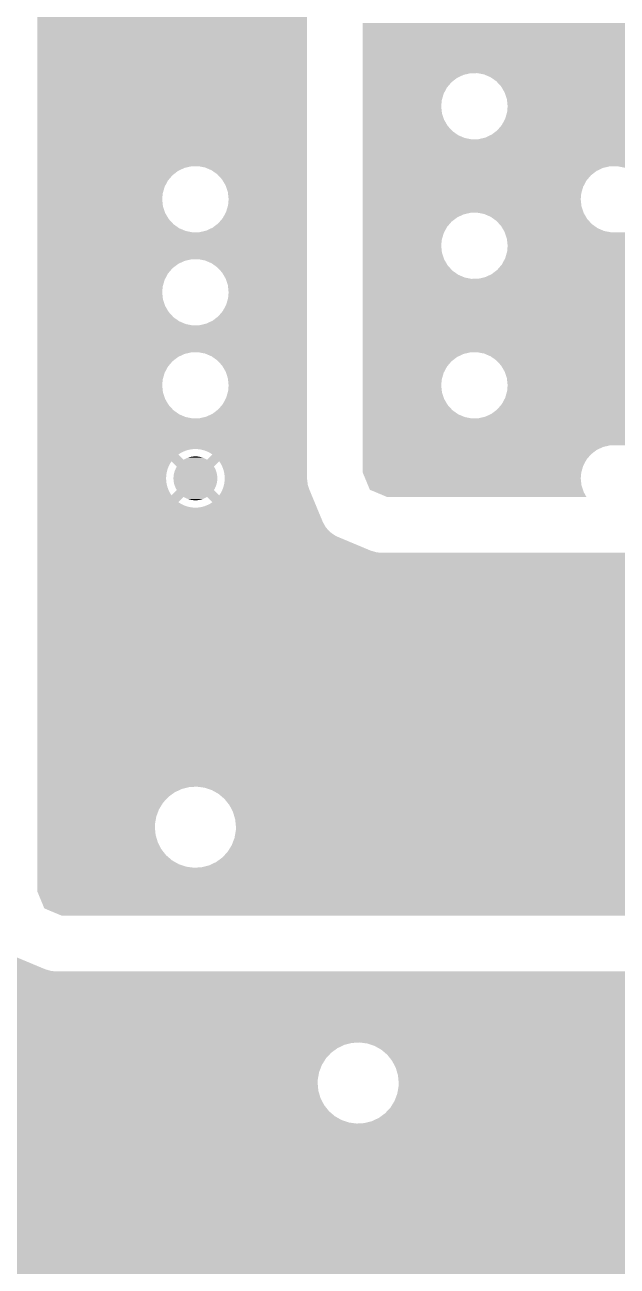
# Model space of a CAD drawing. Extents: x 295 to 953, y 10 to 290.
# Drawn here: x 571.84 to 589.63, y 144.25 to 181.53 of the extents above; entities that cross this region are included whole.
import ezdxf

# ---------------------------------------------------------------- set-up
doc = ezdxf.new("R2010")
doc.units = 0
doc.header["$LTSCALE"] = 5
doc.header["$MEASUREMENT"] = 0
doc.layers.add('PWR1', color=7, linetype='CONTINUOUS')

msp = doc.modelspace()

# ---------------------------------------------------------------- linework, layer by layer
at = {"layer": 'PWR1'}
for points in [[(572.211, 177.283), (572.211, 200.556), (580.313, 177.283), (580.313, 200.556)], [(581.99, 181.474), (581.99, 181.583), (622.223, 181.474), (622.223, 181.583)], [(581.99, 181.47), (581.99, 181.474), (610.366, 181.47), (610.576, 181.474)], [(581.99, 181.422), (581.99, 181.47), (610.16, 181.422), (610.366, 181.47)], [(581.99, 181.332), (581.99, 181.422), (609.97, 181.332), (610.16, 181.422)], [(581.99, 181.204), (581.99, 181.332), (609.802, 181.204), (609.97, 181.332)], [(581.99, 181.044), (581.99, 181.204), (609.665, 181.044), (609.802, 181.204)], [(581.99, 180.858), (581.99, 181.044), (609.565, 180.858), (609.665, 181.044)], [(581.99, 180.656), (581.99, 180.858), (609.507, 180.656), (609.565, 180.858)], [(581.99, 180.481), (581.99, 180.656), (609.491, 180.481), (609.507, 180.656)], [(581.99, 180.271), (581.99, 180.481), (609.513, 180.271), (609.491, 180.481)], [(581.99, 180.077), (581.99, 180.271), (609.577, 180.077), (609.513, 180.271)], [(581.99, 180.073), (581.99, 180.077), (585.22, 180.073), (585.43, 180.077)], [(585.464, 180.071), (585.43, 180.077), (609.579, 180.071), (609.577, 180.077)], [(581.99, 180.025), (581.99, 180.073), (585.014, 180.025), (585.22, 180.073)], [(581.99, 179.935), (581.99, 180.025), (584.824, 179.935), (585.014, 180.025)], [(581.99, 179.807), (581.99, 179.935), (584.656, 179.807), (584.824, 179.935)], [(581.99, 179.647), (581.99, 179.807), (584.519, 179.647), (584.656, 179.807)], [(585.637, 180.037), (585.464, 180.071), (609.599, 180.037), (609.579, 180.071)], [(585.831, 179.953), (585.637, 180.037), (609.648, 179.953), (609.599, 180.037)], [(585.922, 179.889), (585.831, 179.953), (609.686, 179.889), (609.648, 179.953)], [(586.003, 179.831), (585.922, 179.889), (609.738, 179.831), (609.686, 179.889)], [(586.093, 179.733), (586.003, 179.831), (609.828, 179.733), (609.738, 179.831)], [(586.145, 179.676), (586.093, 179.733), (609.909, 179.676), (609.828, 179.733)], [(581.99, 179.461), (581.99, 179.647), (584.419, 179.461), (584.519, 179.647)], [(581.99, 179.259), (581.99, 179.461), (584.361, 179.259), (584.419, 179.461)], [(586.183, 179.611), (586.145, 179.676), (610, 179.611), (609.909, 179.676)], [(586.232, 179.528), (586.183, 179.611), (610.194, 179.528), (610, 179.611)], [(586.252, 179.494), (586.232, 179.528), (610.367, 179.494), (610.194, 179.528)], [(586.254, 179.487), (586.252, 179.494), (610.401, 179.487), (610.367, 179.494)], [(586.318, 179.293), (586.254, 179.487), (622.223, 179.293), (622.223, 179.487)], [(581.99, 179.084), (581.99, 179.259), (584.345, 179.084), (584.361, 179.259)], [(581.99, 178.874), (581.99, 179.084), (584.367, 178.874), (584.345, 179.084)], [(586.34, 179.084), (586.318, 179.293), (622.223, 179.084), (622.223, 179.293)], [(586.325, 178.909), (586.34, 179.084), (622.223, 178.909), (622.223, 179.084)], [(581.99, 178.674), (581.99, 178.874), (584.433, 178.674), (584.367, 178.874)], [(581.99, 178.492), (581.99, 178.674), (584.54, 178.492), (584.433, 178.674)], [(586.166, 178.52), (586.266, 178.706), (622.223, 178.52), (622.223, 178.706)], [(586.266, 178.706), (586.325, 178.909), (622.223, 178.706), (622.223, 178.909)], [(581.99, 178.336), (581.99, 178.492), (584.682, 178.336), (584.54, 178.492)], [(581.99, 178.214), (581.99, 178.336), (584.854, 178.214), (584.682, 178.336)], [(581.99, 178.131), (581.99, 178.214), (585.048, 178.131), (584.854, 178.214)], [(585.671, 178.142), (585.862, 178.232), (622.223, 178.142), (622.223, 178.232)], [(585.862, 178.232), (586.029, 178.36), (622.223, 178.232), (622.223, 178.36)], [(586.029, 178.36), (586.166, 178.52), (622.223, 178.36), (622.223, 178.52)], [(581.99, 178.09), (581.99, 178.131), (585.255, 178.09), (585.048, 178.131)], [(581.99, 177.283), (581.99, 178.09), (622.223, 177.283), (622.223, 178.09)], [(585.255, 178.09), (585.466, 178.094), (622.223, 178.09), (622.223, 178.094)], [(585.466, 178.094), (585.671, 178.142), (622.223, 178.094), (622.223, 178.142)], [(572.211, 177.279), (572.211, 177.283), (576.838, 177.279), (577.048, 177.283)], [(572.211, 177.231), (572.211, 177.279), (576.632, 177.231), (576.838, 177.279)], [(572.211, 177.141), (572.211, 177.231), (576.442, 177.141), (576.632, 177.231)], [(572.211, 177.013), (572.211, 177.141), (576.274, 177.013), (576.442, 177.141)], [(577.255, 177.243), (577.048, 177.283), (580.313, 177.243), (580.313, 177.283)], [(577.449, 177.159), (577.255, 177.243), (580.313, 177.159), (580.313, 177.243)], [(577.621, 177.037), (577.449, 177.159), (580.313, 177.037), (580.313, 177.159)], [(581.99, 177.279), (581.99, 177.283), (589.411, 177.279), (589.621, 177.283)], [(581.99, 177.231), (581.99, 177.279), (589.205, 177.231), (589.411, 177.279)], [(581.99, 177.141), (581.99, 177.231), (589.015, 177.141), (589.205, 177.231)], [(581.99, 177.013), (581.99, 177.141), (588.847, 177.013), (589.015, 177.141)], [(589.828, 177.243), (589.621, 177.283), (622.223, 177.243), (622.223, 177.283)], [(572.211, 176.853), (572.211, 177.013), (576.137, 176.853), (576.274, 177.013)], [(572.211, 176.667), (572.211, 176.853), (576.037, 176.667), (576.137, 176.853)], [(577.763, 176.882), (577.621, 177.037), (580.313, 176.882), (580.313, 177.037)], [(577.87, 176.7), (577.763, 176.882), (580.313, 176.7), (580.313, 176.882)], [(581.99, 176.853), (581.99, 177.013), (588.71, 176.853), (588.847, 177.013)], [(581.99, 176.667), (581.99, 176.853), (588.61, 176.667), (588.71, 176.853)], [(572.211, 176.465), (572.211, 176.667), (575.979, 176.465), (576.037, 176.667)], [(572.211, 176.29), (572.211, 176.465), (575.963, 176.29), (575.979, 176.465)], [(577.936, 176.499), (577.87, 176.7), (580.313, 176.499), (580.313, 176.7)], [(577.958, 176.29), (577.936, 176.499), (580.313, 176.29), (580.313, 176.499)], [(581.99, 176.465), (581.99, 176.667), (588.552, 176.465), (588.61, 176.667)], [(581.99, 176.29), (581.99, 176.465), (588.536, 176.29), (588.552, 176.465)], [(572.211, 176.08), (572.211, 176.29), (575.985, 176.08), (575.963, 176.29)], [(572.211, 175.88), (572.211, 176.08), (576.051, 175.88), (575.985, 176.08)], [(577.884, 175.912), (577.943, 176.115), (580.313, 175.912), (580.313, 176.115)], [(577.943, 176.115), (577.958, 176.29), (580.313, 176.115), (580.313, 176.29)], [(581.99, 176.08), (581.99, 176.29), (588.558, 176.08), (588.536, 176.29)], [(581.99, 175.886), (581.99, 176.08), (588.622, 175.886), (588.558, 176.08)], [(572.211, 175.698), (572.211, 175.88), (576.158, 175.698), (576.051, 175.88)], [(572.211, 175.542), (572.211, 175.698), (576.3, 175.542), (576.158, 175.698)], [(577.647, 175.566), (577.784, 175.726), (580.313, 175.566), (580.313, 175.726)], [(577.784, 175.726), (577.884, 175.912), (580.313, 175.726), (580.313, 175.912)], [(581.99, 175.882), (581.99, 175.886), (585.22, 175.882), (585.43, 175.886)], [(581.99, 175.834), (581.99, 175.882), (585.014, 175.834), (585.22, 175.882)], [(581.99, 175.744), (581.99, 175.834), (584.824, 175.744), (585.014, 175.834)], [(581.99, 175.616), (581.99, 175.744), (584.656, 175.616), (584.824, 175.744)], [(581.99, 175.456), (581.99, 175.616), (584.519, 175.456), (584.656, 175.616)], [(585.464, 175.88), (585.43, 175.886), (588.624, 175.88), (588.622, 175.886)], [(585.637, 175.846), (585.464, 175.88), (588.644, 175.846), (588.624, 175.88)], [(585.831, 175.762), (585.637, 175.846), (588.693, 175.762), (588.644, 175.846)], [(585.922, 175.698), (585.831, 175.762), (588.731, 175.698), (588.693, 175.762)], [(586.003, 175.64), (585.922, 175.698), (588.783, 175.64), (588.731, 175.698)], [(586.093, 175.542), (586.003, 175.64), (588.873, 175.542), (588.783, 175.64)], [(572.211, 175.42), (572.211, 175.542), (576.472, 175.42), (576.3, 175.542)], [(572.211, 175.337), (572.211, 175.42), (576.666, 175.337), (576.472, 175.42)], [(572.211, 175.296), (572.211, 175.337), (576.873, 175.296), (576.666, 175.337)], [(572.211, 174.489), (572.211, 175.296), (580.313, 174.489), (580.313, 175.296)], [(576.873, 175.296), (577.084, 175.3), (580.313, 175.296), (580.313, 175.3)], [(577.084, 175.3), (577.289, 175.348), (580.313, 175.3), (580.313, 175.348)], [(577.289, 175.348), (577.48, 175.438), (580.313, 175.348), (580.313, 175.438)], [(577.48, 175.438), (577.647, 175.566), (580.313, 175.438), (580.313, 175.566)], [(581.99, 175.27), (581.99, 175.456), (584.419, 175.27), (584.519, 175.456)], [(581.99, 175.068), (581.99, 175.27), (584.361, 175.068), (584.419, 175.27)], [(586.145, 175.485), (586.093, 175.542), (588.954, 175.485), (588.873, 175.542)], [(586.183, 175.42), (586.145, 175.485), (589.045, 175.42), (588.954, 175.485)], [(586.232, 175.337), (586.183, 175.42), (589.239, 175.337), (589.045, 175.42)], [(586.252, 175.303), (586.232, 175.337), (589.412, 175.303), (589.239, 175.337)], [(586.254, 175.296), (586.252, 175.303), (589.446, 175.296), (589.412, 175.303)], [(586.318, 175.102), (586.254, 175.296), (622.223, 175.102), (622.223, 175.296)], [(589.446, 175.296), (589.657, 175.3), (622.223, 175.296), (622.223, 175.3)], [(581.99, 174.893), (581.99, 175.068), (584.345, 174.893), (584.361, 175.068)], [(581.99, 174.683), (581.99, 174.893), (584.367, 174.683), (584.345, 174.893)], [(586.34, 174.893), (586.318, 175.102), (622.223, 174.893), (622.223, 175.102)], [(586.325, 174.718), (586.34, 174.893), (622.223, 174.718), (622.223, 174.893)], [(572.211, 174.485), (572.211, 174.489), (576.838, 174.485), (577.048, 174.489)], [(572.211, 174.437), (572.211, 174.485), (576.632, 174.437), (576.838, 174.485)], [(577.255, 174.449), (577.048, 174.489), (580.313, 174.449), (580.313, 174.489)], [(581.99, 174.483), (581.99, 174.683), (584.433, 174.483), (584.367, 174.683)], [(586.224, 174.437), (586.25, 174.485), (597.587, 174.437), (597.793, 174.485)], [(586.25, 174.485), (586.252, 174.489), (597.793, 174.485), (598.003, 174.489)], [(586.252, 174.489), (586.266, 174.515), (622.223, 174.489), (622.223, 174.515)], [(586.266, 174.515), (586.325, 174.718), (622.223, 174.515), (622.223, 174.718)], [(572.211, 174.347), (572.211, 174.437), (576.442, 174.347), (576.632, 174.437)], [(572.211, 174.219), (572.211, 174.347), (576.274, 174.219), (576.442, 174.347)], [(572.211, 174.059), (572.211, 174.219), (576.137, 174.059), (576.274, 174.219)], [(577.449, 174.365), (577.255, 174.449), (580.313, 174.365), (580.313, 174.449)], [(577.621, 174.243), (577.449, 174.365), (580.313, 174.243), (580.313, 174.365)], [(577.763, 174.088), (577.621, 174.243), (580.313, 174.088), (580.313, 174.243)], [(581.99, 174.301), (581.99, 174.483), (584.54, 174.301), (584.433, 174.483)], [(581.99, 174.145), (581.99, 174.301), (584.682, 174.145), (584.54, 174.301)], [(581.99, 174.023), (581.99, 174.145), (584.854, 174.023), (584.682, 174.145)], [(585.885, 174.059), (586.029, 174.169), (597.092, 174.059), (597.186, 174.169)], [(586.029, 174.169), (586.072, 174.219), (597.186, 174.169), (597.229, 174.219)], [(586.072, 174.219), (586.166, 174.329), (597.229, 174.219), (597.373, 174.329)], [(586.166, 174.329), (586.175, 174.347), (597.373, 174.329), (597.397, 174.347)], [(586.175, 174.347), (586.224, 174.437), (597.397, 174.347), (597.587, 174.437)], [(572.211, 173.873), (572.211, 174.059), (576.037, 173.873), (576.137, 174.059)], [(572.211, 173.671), (572.211, 173.873), (575.979, 173.671), (576.037, 173.873)], [(577.87, 173.906), (577.763, 174.088), (580.313, 173.906), (580.313, 174.088)], [(577.936, 173.705), (577.87, 173.906), (580.313, 173.705), (580.313, 173.906)], [(581.99, 173.94), (581.99, 174.023), (585.048, 173.94), (584.854, 174.023)], [(581.99, 173.899), (581.99, 173.94), (585.255, 173.899), (585.048, 173.94)], [(581.99, 173.873), (581.99, 173.899), (596.992, 173.873), (597.006, 173.899)], [(581.99, 173.671), (581.99, 173.873), (596.934, 173.671), (596.992, 173.873)], [(585.255, 173.899), (585.466, 173.903), (597.006, 173.899), (597.008, 173.903)], [(585.466, 173.903), (585.671, 173.951), (597.008, 173.903), (597.034, 173.951)], [(585.671, 173.951), (585.862, 174.041), (597.034, 173.951), (597.083, 174.041)], [(585.862, 174.041), (585.885, 174.059), (597.083, 174.041), (597.092, 174.059)], [(572.211, 173.496), (572.211, 173.671), (575.963, 173.496), (575.979, 173.671)], [(572.211, 173.286), (572.211, 173.496), (575.985, 173.286), (575.963, 173.496)], [(577.958, 173.496), (577.936, 173.705), (580.313, 173.496), (580.313, 173.705)], [(577.943, 173.321), (577.958, 173.496), (580.313, 173.321), (580.313, 173.496)], [(581.99, 173.496), (581.99, 173.671), (596.918, 173.496), (596.934, 173.671)], [(581.99, 173.286), (581.99, 173.496), (596.94, 173.286), (596.918, 173.496)], [(572.211, 173.086), (572.211, 173.286), (576.051, 173.086), (575.985, 173.286)], [(572.211, 172.904), (572.211, 173.086), (576.158, 172.904), (576.051, 173.086)], [(577.784, 172.932), (577.884, 173.118), (580.313, 172.932), (580.313, 173.118)], [(577.884, 173.118), (577.943, 173.321), (580.313, 173.118), (580.313, 173.321)], [(581.99, 173.086), (581.99, 173.286), (597.006, 173.086), (596.94, 173.286)], [(581.99, 172.904), (581.99, 173.086), (597.113, 172.904), (597.006, 173.086)], [(572.211, 172.748), (572.211, 172.904), (576.3, 172.748), (576.158, 172.904)], [(572.211, 172.626), (572.211, 172.748), (576.472, 172.626), (576.3, 172.748)], [(572.211, 172.543), (572.211, 172.626), (576.666, 172.543), (576.472, 172.626)], [(577.289, 172.554), (577.48, 172.644), (580.313, 172.554), (580.313, 172.644)], [(577.48, 172.644), (577.647, 172.772), (580.313, 172.644), (580.313, 172.772)], [(577.647, 172.772), (577.784, 172.932), (580.313, 172.772), (580.313, 172.932)], [(581.99, 172.748), (581.99, 172.904), (597.255, 172.748), (597.113, 172.904)], [(581.99, 172.626), (581.99, 172.748), (597.427, 172.626), (597.255, 172.748)], [(581.99, 172.543), (581.99, 172.626), (597.621, 172.543), (597.427, 172.626)], [(572.211, 172.502), (572.211, 172.543), (576.873, 172.502), (576.666, 172.543)], [(572.211, 171.695), (572.211, 172.502), (580.313, 171.695), (580.313, 172.502)], [(576.873, 172.502), (577.084, 172.506), (580.313, 172.502), (580.313, 172.506)], [(577.084, 172.506), (577.289, 172.554), (580.313, 172.506), (580.313, 172.554)], [(581.99, 172.502), (581.99, 172.543), (597.828, 172.502), (597.621, 172.543)], [(581.99, 171.695), (581.99, 172.502), (622.223, 171.695), (622.223, 172.502)], [(572.211, 171.691), (572.211, 171.695), (576.838, 171.691), (577.048, 171.695)], [(572.211, 171.643), (572.211, 171.691), (576.632, 171.643), (576.838, 171.691)], [(572.211, 171.553), (572.211, 171.643), (576.442, 171.553), (576.632, 171.643)], [(572.211, 171.425), (572.211, 171.553), (576.274, 171.425), (576.442, 171.553)], [(577.255, 171.655), (577.048, 171.695), (580.313, 171.655), (580.313, 171.695)], [(577.449, 171.571), (577.255, 171.655), (580.313, 171.571), (580.313, 171.655)], [(577.621, 171.449), (577.449, 171.571), (580.313, 171.449), (580.313, 171.571)], [(581.99, 171.691), (581.99, 171.695), (585.22, 171.691), (585.43, 171.695)], [(581.99, 171.643), (581.99, 171.691), (585.014, 171.643), (585.22, 171.691)], [(581.99, 171.553), (581.99, 171.643), (584.824, 171.553), (585.014, 171.643)], [(581.99, 171.425), (581.99, 171.553), (584.656, 171.425), (584.824, 171.553)], [(585.637, 171.655), (585.43, 171.695), (622.223, 171.655), (622.223, 171.695)], [(585.831, 171.571), (585.637, 171.655), (622.223, 171.571), (622.223, 171.655)], [(586.003, 171.449), (585.831, 171.571), (622.223, 171.449), (622.223, 171.571)], [(572.211, 171.265), (572.211, 171.425), (576.137, 171.265), (576.274, 171.425)], [(572.211, 171.079), (572.211, 171.265), (576.037, 171.079), (576.137, 171.265)], [(577.763, 171.294), (577.621, 171.449), (580.313, 171.294), (580.313, 171.449)], [(577.87, 171.112), (577.763, 171.294), (580.313, 171.112), (580.313, 171.294)], [(581.99, 171.265), (581.99, 171.425), (584.519, 171.265), (584.656, 171.425)], [(581.99, 171.079), (581.99, 171.265), (584.419, 171.079), (584.519, 171.265)], [(586.145, 171.294), (586.003, 171.449), (622.223, 171.294), (622.223, 171.449)], [(586.188, 171.22), (586.145, 171.294), (622.223, 171.22), (622.223, 171.294)], [(586.196, 171.207), (586.188, 171.22), (611.699, 171.207), (611.931, 171.22)], [(586.23, 171.149), (586.196, 171.207), (611.473, 171.149), (611.699, 171.207)], [(586.252, 171.112), (586.23, 171.149), (611.393, 171.112), (611.473, 171.149)], [(572.211, 170.877), (572.211, 171.079), (575.979, 170.877), (576.037, 171.079)], [(572.211, 170.702), (572.211, 170.877), (575.963, 170.702), (575.979, 170.877)], [(577.936, 170.911), (577.87, 171.112), (580.313, 170.911), (580.313, 171.112)], [(577.958, 170.702), (577.936, 170.911), (580.313, 170.702), (580.313, 170.911)], [(581.99, 170.877), (581.99, 171.079), (584.361, 170.877), (584.419, 171.079)], [(581.99, 170.702), (581.99, 170.877), (584.345, 170.702), (584.361, 170.877)], [(586.272, 171.05), (586.252, 171.112), (611.262, 171.05), (611.393, 171.112)], [(586.318, 170.912), (586.272, 171.05), (611.074, 170.912), (611.262, 171.05)], [(586.318, 170.911), (586.318, 170.912), (611.074, 170.911), (611.074, 170.912)], [(586.336, 170.741), (586.318, 170.911), (610.916, 170.741), (611.074, 170.911)], [(572.211, 170.492), (572.211, 170.702), (575.985, 170.492), (575.963, 170.702)], [(572.211, 170.292), (572.211, 170.492), (576.051, 170.292), (575.985, 170.492)], [(577.884, 170.324), (577.943, 170.527), (580.313, 170.324), (580.313, 170.527)], [(577.943, 170.527), (577.958, 170.702), (580.313, 170.527), (580.313, 170.702)], [(581.99, 170.492), (581.99, 170.702), (584.367, 170.492), (584.345, 170.702)], [(581.99, 170.292), (581.99, 170.492), (584.433, 170.292), (584.367, 170.492)], [(586.266, 170.325), (586.325, 170.527), (610.711, 170.325), (610.787, 170.527)], [(586.325, 170.527), (586.326, 170.542), (610.787, 170.527), (610.793, 170.542)], [(586.326, 170.542), (586.34, 170.702), (610.793, 170.542), (610.892, 170.702)], [(586.34, 170.702), (586.336, 170.741), (610.892, 170.702), (610.916, 170.741)], [(572.211, 170.11), (572.211, 170.292), (576.158, 170.11), (576.051, 170.292)], [(572.211, 169.954), (572.211, 170.11), (576.3, 169.954), (576.158, 170.11)], [(577.647, 169.978), (577.784, 170.138), (580.313, 169.978), (580.313, 170.138)], [(577.784, 170.138), (577.884, 170.324), (580.313, 170.138), (580.313, 170.324)], [(581.99, 170.11), (581.99, 170.292), (584.54, 170.11), (584.433, 170.292)], [(581.99, 169.954), (581.99, 170.11), (584.682, 169.954), (584.54, 170.11)], [(586.05, 170.003), (586.129, 170.095), (610.667, 170.003), (610.671, 170.095)], [(586.129, 170.095), (586.166, 170.138), (610.671, 170.095), (610.678, 170.138)], [(586.166, 170.138), (586.266, 170.324), (610.678, 170.138), (610.71, 170.324)], [(586.266, 170.324), (586.266, 170.325), (610.71, 170.324), (610.711, 170.325)], [(572.211, 169.832), (572.211, 169.954), (576.472, 169.832), (576.3, 169.954)], [(572.211, 169.749), (572.211, 169.832), (576.666, 169.749), (576.472, 169.832)], [(572.211, 169.708), (572.211, 169.749), (576.873, 169.708), (576.666, 169.749)], [(572.211, 168.787), (572.211, 169.708), (580.313, 168.787), (580.313, 169.708)], [(576.873, 169.708), (577.084, 169.712), (580.313, 169.708), (580.313, 169.712)], [(577.084, 169.712), (577.289, 169.76), (580.313, 169.712), (580.313, 169.76)], [(577.289, 169.76), (577.48, 169.85), (580.313, 169.76), (580.313, 169.85)], [(577.48, 169.85), (577.647, 169.978), (580.313, 169.85), (580.313, 169.978)], [(581.99, 169.832), (581.99, 169.954), (584.854, 169.832), (584.682, 169.954)], [(581.99, 169.749), (581.99, 169.832), (585.048, 169.749), (584.854, 169.832)], [(581.99, 169.708), (581.99, 169.749), (585.255, 169.708), (585.048, 169.749)], [(581.99, 169.548), (581.99, 169.708), (610.756, 169.548), (610.708, 169.708)], [(585.255, 169.708), (585.466, 169.712), (610.708, 169.708), (610.707, 169.712)], [(585.466, 169.712), (585.671, 169.76), (610.707, 169.712), (610.693, 169.76)], [(585.671, 169.76), (585.695, 169.771), (610.693, 169.76), (610.69, 169.771)], [(585.695, 169.771), (585.862, 169.85), (610.69, 169.771), (610.682, 169.85)], [(585.862, 169.85), (586.029, 169.978), (610.682, 169.85), (610.67, 169.978)], [(586.029, 169.978), (586.05, 170.003), (610.67, 169.978), (610.667, 170.003)], [(581.99, 169.341), (581.99, 169.548), (610.863, 169.341), (610.756, 169.548)], [(581.99, 169.158), (581.99, 169.341), (611.008, 169.158), (610.863, 169.341)], [(581.99, 169.006), (581.99, 169.158), (611.185, 169.006), (611.008, 169.158)], [(581.99, 168.901), (581.99, 169.006), (611.37, 168.901), (611.185, 169.006)], [(581.99, 168.897), (581.99, 168.901), (589.411, 168.897), (589.621, 168.901)], [(581.99, 168.849), (581.99, 168.897), (589.205, 168.849), (589.411, 168.897)], [(589.64, 168.897), (589.621, 168.901), (597.793, 168.897), (598.003, 168.901)], [(572.211, 168.784), (572.211, 168.787), (576.879, 168.784), (576.941, 168.787)], [(572.211, 168.776), (572.211, 168.784), (576.816, 168.776), (576.879, 168.784)], [(572.211, 168.763), (572.211, 168.776), (576.755, 168.763), (576.816, 168.776)], [(572.211, 168.747), (572.211, 168.763), (576.695, 168.747), (576.755, 168.763)], [(572.211, 168.725), (572.211, 168.747), (576.636, 168.725), (576.695, 168.747)], [(572.211, 168.7), (572.211, 168.725), (576.578, 168.7), (576.636, 168.725)], [(572.211, 168.671), (572.211, 168.7), (576.523, 168.671), (576.578, 168.7)], [(572.211, 168.638), (572.211, 168.671), (576.469, 168.638), (576.523, 168.671)], [(572.211, 168.624), (572.211, 168.638), (576.45, 168.624), (576.469, 168.638)], [(572.211, 168.465), (572.211, 168.624), (576.608, 168.465), (576.45, 168.624)], [(576.706, 168.515), (576.739, 168.529), (577.216, 168.515), (577.181, 168.529)], [(576.739, 168.529), (576.757, 168.534), (577.181, 168.529), (577.166, 168.534)], [(576.757, 168.534), (576.791, 168.545), (577.166, 168.534), (577.128, 168.545)], [(576.791, 168.545), (576.81, 168.549), (577.128, 168.545), (577.113, 168.549)], [(576.81, 168.549), (576.844, 168.557), (577.113, 168.549), (577.075, 168.557)], [(576.844, 168.557), (576.865, 168.559), (577.075, 168.557), (577.06, 168.559)], [(576.865, 168.559), (576.898, 168.564), (577.06, 168.559), (577.019, 168.564)], [(576.898, 168.564), (576.924, 168.565), (577.019, 168.564), (577.006, 168.565)], [(576.924, 168.565), (576.952, 168.567), (577.006, 168.565), (576.952, 168.567)], [(577.066, 168.781), (577.004, 168.787), (580.313, 168.781), (580.313, 168.787)], [(577.128, 168.772), (577.066, 168.781), (580.313, 168.772), (580.313, 168.781)], [(577.19, 168.757), (577.128, 168.772), (580.313, 168.757), (580.313, 168.772)], [(577.249, 168.739), (577.19, 168.757), (580.313, 168.739), (580.313, 168.757)], [(577.308, 168.716), (577.249, 168.739), (580.313, 168.716), (580.313, 168.739)], [(577.365, 168.689), (577.308, 168.716), (580.313, 168.689), (580.313, 168.716)], [(577.313, 168.465), (577.472, 168.624), (580.313, 168.465), (580.313, 168.624)], [(577.419, 168.659), (577.365, 168.689), (580.313, 168.659), (580.313, 168.689)], [(577.472, 168.624), (577.419, 168.659), (580.313, 168.624), (580.313, 168.659)], [(581.99, 168.759), (581.99, 168.849), (589.015, 168.759), (589.205, 168.849)], [(581.99, 168.631), (581.99, 168.759), (588.847, 168.631), (589.015, 168.759)], [(581.99, 168.471), (581.99, 168.631), (588.71, 168.471), (588.847, 168.631)], [(572.211, 168.419), (572.211, 168.465), (580.313, 168.419), (580.313, 168.465)], [(572.211, 168.366), (572.211, 168.419), (576.209, 168.366), (576.244, 168.419)], [(572.211, 168.312), (572.211, 168.366), (576.179, 168.312), (576.209, 168.366)], [(572.211, 168.255), (572.211, 168.312), (576.152, 168.255), (576.179, 168.312)], [(572.211, 168.197), (572.211, 168.255), (576.129, 168.197), (576.152, 168.255)], [(572.211, 168.137), (572.211, 168.197), (576.111, 168.137), (576.129, 168.197)], [(576.403, 168.26), (576.244, 168.419), (577.518, 168.26), (577.677, 168.419)], [(576.337, 168.121), (576.353, 168.163), (577.584, 168.121), (577.568, 168.163)], [(576.353, 168.163), (576.357, 168.171), (577.568, 168.163), (577.565, 168.171)], [(576.357, 168.171), (576.376, 168.213), (577.565, 168.171), (577.545, 168.213)], [(576.376, 168.213), (576.38, 168.22), (577.545, 168.213), (577.541, 168.22)], [(576.38, 168.22), (576.403, 168.26), (577.541, 168.22), (577.518, 168.26)], [(576.608, 168.465), (576.64, 168.484), (577.313, 168.465), (577.28, 168.484)], [(576.64, 168.484), (576.657, 168.492), (577.28, 168.484), (577.266, 168.492)], [(576.657, 168.492), (576.689, 168.508), (577.266, 168.492), (577.231, 168.508)], [(576.689, 168.508), (576.706, 168.515), (577.231, 168.508), (577.216, 168.515)], [(577.701, 168.383), (577.677, 168.419), (580.313, 168.383), (580.313, 168.419)], [(577.733, 168.329), (577.701, 168.383), (580.313, 168.329), (580.313, 168.383)], [(577.761, 168.273), (577.733, 168.329), (580.313, 168.273), (580.313, 168.329)], [(577.785, 168.215), (577.761, 168.273), (580.313, 168.215), (580.313, 168.273)], [(577.805, 168.155), (577.785, 168.215), (580.313, 168.155), (580.313, 168.215)], [(577.821, 168.094), (577.805, 168.155), (580.313, 168.094), (580.313, 168.155)], [(581.99, 168.285), (581.99, 168.471), (588.61, 168.285), (588.71, 168.471)], [(581.99, 168.083), (581.99, 168.285), (588.552, 168.083), (588.61, 168.285)], [(572.211, 168.075), (572.211, 168.137), (576.097, 168.075), (576.111, 168.137)], [(572.211, 168.014), (572.211, 168.075), (576.087, 168.014), (576.097, 168.075)], [(572.211, 167.951), (572.211, 168.014), (576.082, 167.951), (576.087, 168.014)], [(572.211, 167.888), (572.211, 167.951), (576.081, 167.888), (576.082, 167.951)], [(572.211, 167.826), (572.211, 167.888), (576.084, 167.826), (576.081, 167.888)], [(572.211, 167.764), (572.211, 167.826), (576.092, 167.764), (576.084, 167.826)], [(576.301, 167.908), (576.303, 167.953), (577.62, 167.908), (577.618, 167.953)], [(576.303, 167.862), (576.301, 167.908), (577.618, 167.862), (577.62, 167.908)], [(576.303, 167.953), (576.304, 167.962), (577.618, 167.953), (577.618, 167.962)], [(576.303, 167.853), (576.303, 167.862), (577.617, 167.853), (577.618, 167.862)], [(576.309, 167.808), (576.303, 167.853), (577.612, 167.808), (577.617, 167.853)], [(576.304, 167.962), (576.309, 168.007), (577.618, 167.962), (577.612, 168.007)], [(576.309, 168.007), (576.31, 168.016), (577.612, 168.007), (577.611, 168.016)], [(576.31, 167.799), (576.309, 167.808), (577.611, 167.799), (577.612, 167.808)], [(576.31, 168.016), (576.319, 168.06), (577.611, 168.016), (577.602, 168.06)], [(576.319, 167.755), (576.31, 167.799), (577.602, 167.755), (577.611, 167.799)], [(576.319, 168.06), (576.322, 168.069), (577.602, 168.06), (577.6, 168.069)], [(576.322, 168.069), (576.334, 168.113), (577.6, 168.069), (577.587, 168.113)], [(576.334, 168.113), (576.337, 168.121), (577.587, 168.113), (577.584, 168.121)], [(577.832, 168.033), (577.821, 168.094), (580.313, 168.033), (580.313, 168.094)], [(577.824, 167.74), (577.834, 167.802), (580.333, 167.74), (580.326, 167.802)], [(577.838, 167.97), (577.832, 168.033), (580.313, 167.97), (580.313, 168.033)], [(577.834, 167.802), (577.84, 167.864), (580.326, 167.802), (580.318, 167.864)], [(577.841, 167.908), (577.838, 167.97), (580.313, 167.908), (580.313, 167.97)], [(577.84, 167.864), (577.841, 167.908), (580.318, 167.864), (580.313, 167.908)], [(581.99, 168.075), (581.99, 168.083), (588.551, 168.075), (588.552, 168.083)], [(581.99, 168.074), (581.99, 168.075), (588.551, 168.074), (588.551, 168.075)], [(582.059, 167.908), (581.99, 168.074), (588.536, 167.908), (588.551, 168.074)], [(582.146, 167.698), (582.059, 167.908), (588.558, 167.698), (588.536, 167.908)], [(572.211, 167.702), (572.211, 167.764), (576.105, 167.702), (576.092, 167.764)], [(572.211, 167.642), (572.211, 167.702), (576.122, 167.642), (576.105, 167.702)], [(572.211, 167.583), (572.211, 167.642), (576.143, 167.583), (576.122, 167.642)], [(572.211, 167.525), (572.211, 167.583), (576.168, 167.525), (576.143, 167.583)], [(572.211, 167.47), (572.211, 167.525), (576.197, 167.47), (576.168, 167.525)], [(572.211, 167.416), (572.211, 167.47), (576.23, 167.416), (576.197, 167.47)], [(572.211, 167.397), (572.211, 167.416), (576.244, 167.397), (576.23, 167.416)], [(576.244, 167.397), (576.403, 167.555), (577.677, 167.397), (577.518, 167.555)], [(576.321, 167.746), (576.319, 167.755), (577.6, 167.746), (577.602, 167.755)], [(576.334, 167.703), (576.321, 167.746), (577.587, 167.703), (577.6, 167.746)], [(576.337, 167.694), (576.334, 167.703), (577.584, 167.694), (577.587, 167.703)], [(576.353, 167.652), (576.337, 167.694), (577.568, 167.652), (577.584, 167.694)], [(576.356, 167.644), (576.353, 167.652), (577.564, 167.644), (577.568, 167.652)], [(576.376, 167.603), (576.356, 167.644), (577.545, 167.603), (577.564, 167.644)], [(576.38, 167.595), (576.376, 167.603), (577.541, 167.595), (577.545, 167.603)], [(576.403, 167.556), (576.38, 167.595), (577.518, 167.556), (577.541, 167.595)], [(576.403, 167.555), (576.403, 167.556), (577.518, 167.555), (577.518, 167.556)], [(577.677, 167.397), (577.712, 167.449), (580.456, 167.397), (580.434, 167.449)], [(577.712, 167.449), (577.742, 167.504), (580.434, 167.449), (580.412, 167.504)], [(577.742, 167.504), (577.769, 167.56), (580.412, 167.504), (580.388, 167.56)], [(577.769, 167.56), (577.779, 167.586), (580.388, 167.56), (580.377, 167.586)], [(577.779, 167.586), (577.792, 167.619), (580.377, 167.586), (580.367, 167.619)], [(577.792, 167.619), (577.81, 167.679), (580.367, 167.619), (580.348, 167.679)], [(577.81, 167.679), (577.819, 167.716), (580.348, 167.679), (580.336, 167.716)], [(577.819, 167.716), (577.824, 167.74), (580.336, 167.716), (580.333, 167.74)], [(582.201, 167.564), (582.146, 167.698), (588.602, 167.564), (588.558, 167.698)], [(582.361, 167.498), (582.202, 167.564), (588.624, 167.498), (588.602, 167.564)], [(582.715, 167.349), (582.361, 167.498), (588.707, 167.349), (588.624, 167.498)], [(572.211, 167.35), (572.211, 167.397), (580.475, 167.35), (580.456, 167.397)], [(572.211, 167.191), (572.211, 167.35), (576.45, 167.191), (576.608, 167.35)], [(572.211, 167.157), (572.211, 167.191), (576.502, 167.157), (576.45, 167.191)], [(572.211, 167.126), (572.211, 167.157), (576.556, 167.126), (576.502, 167.157)], [(572.211, 167.099), (572.211, 167.126), (576.613, 167.099), (576.556, 167.126)], [(572.211, 167.076), (572.211, 167.099), (576.672, 167.076), (576.613, 167.099)], [(572.211, 167.058), (572.211, 167.076), (576.732, 167.058), (576.672, 167.076)], [(572.211, 167.044), (572.211, 167.058), (576.793, 167.044), (576.732, 167.058)], [(572.211, 167.034), (572.211, 167.044), (576.855, 167.034), (576.793, 167.044)], [(572.211, 167.029), (572.211, 167.034), (576.917, 167.029), (576.855, 167.034)], [(572.211, 167.028), (572.211, 167.029), (576.98, 167.028), (576.917, 167.029)], [(572.211, 166.603), (572.211, 167.028), (580.785, 166.603), (580.609, 167.028)], [(576.641, 167.331), (576.608, 167.35), (577.281, 167.331), (577.313, 167.35)], [(576.656, 167.323), (576.641, 167.331), (577.264, 167.323), (577.281, 167.331)], [(576.69, 167.307), (576.656, 167.323), (577.232, 167.307), (577.264, 167.323)], [(576.705, 167.3), (576.69, 167.307), (577.215, 167.3), (577.232, 167.307)], [(576.74, 167.287), (576.705, 167.3), (577.182, 167.287), (577.215, 167.3)], [(576.756, 167.281), (576.74, 167.287), (577.164, 167.281), (577.182, 167.287)], [(576.793, 167.27), (576.756, 167.281), (577.13, 167.27), (577.164, 167.281)], [(576.808, 167.266), (576.793, 167.27), (577.111, 167.266), (577.13, 167.27)], [(576.846, 167.259), (576.808, 167.266), (577.077, 167.259), (577.111, 167.266)], [(576.861, 167.256), (576.846, 167.259), (577.056, 167.256), (577.077, 167.259)], [(576.902, 167.251), (576.861, 167.256), (577.023, 167.251), (577.056, 167.256)], [(576.915, 167.25), (576.902, 167.251), (576.997, 167.25), (577.023, 167.251)], [(576.969, 167.248), (576.915, 167.25), (576.969, 167.248), (576.997, 167.25)], [(576.98, 167.028), (577.042, 167.031), (580.609, 167.028), (580.608, 167.031)], [(577.042, 167.031), (577.105, 167.039), (580.608, 167.031), (580.604, 167.039)], [(577.105, 167.039), (577.166, 167.052), (580.604, 167.039), (580.599, 167.052)], [(577.166, 167.052), (577.227, 167.069), (580.599, 167.052), (580.592, 167.069)], [(577.227, 167.069), (577.286, 167.09), (580.592, 167.069), (580.583, 167.09)], [(577.286, 167.09), (577.343, 167.115), (580.583, 167.09), (580.573, 167.115)], [(577.472, 167.191), (577.313, 167.35), (580.541, 167.191), (580.475, 167.35)], [(577.343, 167.115), (577.398, 167.144), (580.573, 167.115), (580.561, 167.144)], [(577.398, 167.144), (577.452, 167.177), (580.561, 167.144), (580.547, 167.177)], [(577.452, 167.177), (577.472, 167.191), (580.547, 167.177), (580.541, 167.191)], [(582.717, 167.349), (582.717, 167.349), (588.706, 167.349), (588.707, 167.349)], [(572.211, 166.434), (572.211, 166.603), (580.879, 166.434), (580.785, 166.603)], [(572.211, 166.291), (572.211, 166.434), (581.01, 166.291), (580.879, 166.434)], [(572.211, 166.182), (572.211, 166.291), (581.169, 166.182), (581.01, 166.291)], [(572.211, 166.151), (572.211, 166.182), (581.236, 166.151), (581.169, 166.182)], [(572.211, 165.737), (572.211, 166.151), (582.225, 165.737), (581.236, 166.151)], [(572.211, 165.684), (572.211, 165.737), (582.411, 165.684), (582.225, 165.737)], [(572.211, 165.672), (572.211, 165.684), (582.549, 165.672), (582.411, 165.684)], [(572.211, 165.602), (572.211, 165.672), (626.277, 165.602), (626.27, 165.672)], [(572.211, 165.402), (572.211, 165.602), (626.343, 165.402), (626.277, 165.602)], [(572.211, 165.22), (572.211, 165.402), (626.45, 165.22), (626.343, 165.402)], [(572.211, 165.065), (572.211, 165.22), (626.592, 165.065), (626.45, 165.22)], [(572.211, 164.942), (572.211, 165.065), (626.764, 164.942), (626.592, 165.065)], [(572.211, 164.859), (572.211, 164.942), (626.958, 164.859), (626.764, 164.942)], [(572.211, 164.819), (572.211, 164.859), (627.165, 164.819), (626.958, 164.859)], [(572.211, 164.793), (572.211, 164.819), (635.41, 164.793), (635.424, 164.819)], [(572.211, 164.59), (572.211, 164.793), (635.351, 164.59), (635.41, 164.793)], [(572.211, 164.415), (572.211, 164.59), (635.336, 164.415), (635.351, 164.59)], [(572.211, 164.205), (572.211, 164.415), (635.358, 164.205), (635.336, 164.415)], [(572.211, 164.147), (572.211, 164.205), (635.377, 164.147), (635.358, 164.205)], [(572.211, 164.126), (572.211, 164.147), (593.451, 164.126), (593.736, 164.147)], [(572.211, 164.062), (572.211, 164.126), (593.173, 164.062), (593.451, 164.126)], [(572.211, 163.954), (572.211, 164.062), (592.908, 163.954), (593.173, 164.062)], [(572.211, 163.807), (572.211, 163.954), (592.664, 163.807), (592.908, 163.954)], [(572.211, 163.624), (572.211, 163.807), (592.445, 163.624), (592.664, 163.807)], [(572.211, 163.408), (572.211, 163.624), (592.257, 163.408), (592.445, 163.624)], [(572.211, 163.166), (572.211, 163.408), (592.105, 163.166), (592.257, 163.408)], [(572.211, 162.904), (572.211, 163.166), (591.993, 162.904), (592.105, 163.166)], [(572.211, 162.627), (572.211, 162.904), (591.923, 162.627), (591.993, 162.904)], [(572.211, 162.32), (572.211, 162.627), (591.897, 162.32), (591.923, 162.627)], [(572.211, 162.035), (572.211, 162.32), (591.92, 162.035), (591.897, 162.32)], [(572.211, 161.757), (572.211, 162.035), (591.986, 161.757), (591.92, 162.035)], [(572.211, 161.493), (572.211, 161.757), (592.095, 161.493), (591.986, 161.757)], [(572.211, 161.249), (572.211, 161.493), (592.244, 161.249), (592.095, 161.493)], [(572.211, 161.032), (572.211, 161.249), (592.428, 161.032), (592.244, 161.249)], [(572.211, 160.845), (572.211, 161.032), (592.645, 160.845), (592.428, 161.032)], [(572.211, 160.695), (572.211, 160.845), (592.888, 160.695), (592.645, 160.845)], [(572.211, 160.585), (572.211, 160.695), (593.151, 160.585), (592.888, 160.695)], [(572.211, 160.516), (572.211, 160.585), (593.429, 160.516), (593.151, 160.585)], [(572.211, 160.492), (572.211, 160.516), (593.713, 160.492), (593.429, 160.516)], [(572.211, 160.467), (572.211, 160.492), (610.756, 160.467), (610.748, 160.492)], [(572.211, 160.26), (572.211, 160.467), (610.863, 160.26), (610.756, 160.467)], [(572.211, 160.078), (572.211, 160.26), (611.008, 160.078), (610.863, 160.26)], [(572.211, 159.926), (572.211, 160.078), (611.185, 159.926), (611.008, 160.078)], [(572.211, 159.811), (572.211, 159.926), (611.388, 159.811), (611.185, 159.926)], [(572.211, 159.736), (572.211, 159.811), (611.609, 159.736), (611.388, 159.811)], [(572.211, 159.705), (572.211, 159.736), (611.84, 159.705), (611.609, 159.736)], [(572.211, 159.632), (572.211, 159.705), (701.189, 159.632), (701.146, 159.705)], [(572.211, 159.477), (572.211, 159.632), (701.332, 159.477), (701.189, 159.632)], [(572.211, 159.354), (572.211, 159.477), (701.504, 159.354), (701.332, 159.477)], [(572.211, 159.271), (572.211, 159.354), (701.697, 159.271), (701.504, 159.354)], [(572.211, 159.231), (572.211, 159.271), (701.904, 159.231), (701.697, 159.271)], [(572.211, 159.122), (572.211, 159.231), (748.792, 159.122), (748.792, 159.231)], [(572.211, 159.118), (572.211, 159.122), (699.774, 159.118), (699.984, 159.122)], [(572.211, 159.07), (572.211, 159.118), (699.568, 159.07), (699.774, 159.118)], [(572.211, 158.98), (572.211, 159.07), (699.378, 158.98), (699.568, 159.07)], [(572.211, 158.852), (572.211, 158.98), (699.21, 158.852), (699.378, 158.98)], [(572.211, 158.692), (572.211, 158.852), (699.073, 158.692), (699.21, 158.852)], [(572.211, 158.647), (572.211, 158.692), (699.049, 158.647), (699.073, 158.692)], [(572.211, 158.634), (572.211, 158.647), (576.774, 158.634), (577.006, 158.647)], [(572.211, 158.576), (572.211, 158.634), (576.548, 158.576), (576.774, 158.634)], [(572.211, 158.477), (572.211, 158.576), (576.337, 158.477), (576.548, 158.576)], [(572.211, 158.339), (572.211, 158.477), (576.149, 158.339), (576.337, 158.477)], [(577.107, 158.634), (577.006, 158.647), (601.92, 158.634), (602.152, 158.647)], [(577.237, 158.616), (577.107, 158.634), (601.851, 158.616), (601.92, 158.634)], [(577.357, 158.576), (577.237, 158.616), (601.694, 158.576), (601.851, 158.616)], [(577.458, 158.542), (577.357, 158.576), (601.621, 158.542), (601.694, 158.576)], [(577.573, 158.477), (577.458, 158.542), (601.483, 158.477), (601.621, 158.542)], [(577.661, 158.427), (577.573, 158.477), (601.415, 158.427), (601.483, 158.477)], [(572.211, 158.168), (572.211, 158.339), (575.991, 158.168), (576.149, 158.339)], [(572.211, 157.969), (572.211, 158.168), (575.868, 157.969), (575.991, 158.168)], [(577.764, 158.339), (577.661, 158.427), (601.295, 158.339), (601.415, 158.427)], [(577.838, 158.275), (577.764, 158.339), (601.236, 158.275), (601.295, 158.339)], [(577.923, 158.168), (577.838, 158.275), (601.137, 158.168), (601.236, 158.275)], [(577.983, 158.093), (577.923, 158.168), (601.09, 158.093), (601.137, 158.168)], [(578.047, 157.969), (577.983, 158.093), (601.014, 157.969), (601.09, 158.093)], [(572.211, 157.752), (572.211, 157.969), (575.786, 157.752), (575.868, 157.969)], [(572.211, 157.522), (572.211, 157.752), (575.746, 157.522), (575.786, 157.752)], [(578.09, 157.886), (578.047, 157.969), (600.982, 157.886), (601.014, 157.969)], [(578.13, 157.752), (578.09, 157.886), (600.932, 157.752), (600.982, 157.886)], [(578.156, 157.662), (578.13, 157.752), (600.916, 157.662), (600.932, 157.752)], [(572.211, 157.43), (572.211, 157.522), (575.742, 157.43), (575.746, 157.522)], [(572.211, 157.198), (572.211, 157.43), (575.765, 157.198), (575.742, 157.43)], [(578.151, 157.198), (578.175, 157.338), (600.911, 157.198), (600.897, 157.338)], [(578.17, 157.522), (578.156, 157.662), (600.892, 157.522), (600.916, 157.662)], [(578.179, 157.43), (578.17, 157.522), (600.888, 157.43), (600.892, 157.522)], [(578.175, 157.338), (578.179, 157.43), (600.897, 157.338), (600.888, 157.43)], [(572.211, 156.975), (572.211, 157.198), (575.831, 156.975), (575.765, 157.198)], [(572.211, 156.768), (572.211, 156.975), (575.938, 156.768), (575.831, 156.975)], [(578.053, 156.891), (578.085, 156.975), (601.02, 156.891), (600.977, 156.975)], [(578.085, 156.975), (578.136, 157.109), (600.977, 156.975), (600.937, 157.109)], [(578.136, 157.109), (578.151, 157.198), (600.937, 157.109), (600.911, 157.198)], [(572.211, 156.585), (572.211, 156.768), (576.083, 156.585), (575.938, 156.768)], [(577.831, 156.585), (577.93, 156.693), (601.229, 156.585), (601.144, 156.693)], [(577.93, 156.693), (577.977, 156.768), (601.144, 156.693), (601.084, 156.768)], [(577.977, 156.768), (578.053, 156.891), (601.084, 156.768), (601.02, 156.891)], [(572.211, 156.433), (572.211, 156.585), (576.26, 156.433), (576.083, 156.585)], [(572.211, 156.318), (572.211, 156.433), (576.463, 156.318), (576.26, 156.433)], [(572.211, 156.244), (572.211, 156.318), (576.684, 156.244), (576.463, 156.318)], [(572.211, 156.213), (572.211, 156.244), (576.915, 156.213), (576.684, 156.244)], [(576.915, 156.213), (577.147, 156.226), (602.061, 156.213), (601.96, 156.226)], [(577.147, 156.226), (577.216, 156.244), (601.96, 156.226), (601.83, 156.244)], [(577.216, 156.244), (577.373, 156.284), (601.83, 156.244), (601.711, 156.284)], [(577.373, 156.284), (577.446, 156.318), (601.711, 156.284), (601.609, 156.318)], [(577.446, 156.318), (577.584, 156.384), (601.609, 156.318), (601.494, 156.384)], [(577.584, 156.384), (577.652, 156.433), (601.494, 156.384), (601.406, 156.433)], [(577.652, 156.433), (577.772, 156.521), (601.406, 156.433), (601.303, 156.521)], [(577.772, 156.521), (577.831, 156.585), (601.303, 156.521), (601.229, 156.585)], [(572.211, 156.14), (572.211, 156.213), (670.455, 156.14), (670.412, 156.213)], [(572.211, 155.984), (572.211, 156.14), (670.598, 155.984), (670.455, 156.14)], [(572.211, 155.862), (572.211, 155.984), (670.77, 155.862), (670.598, 155.984)], [(572.211, 155.779), (572.211, 155.862), (670.963, 155.779), (670.77, 155.862)], [(572.211, 155.738), (572.211, 155.779), (671.17, 155.738), (670.963, 155.779)], [(572.211, 155.735), (572.211, 155.738), (681.035, 155.735), (681.032, 155.738)], [(572.211, 155.62), (572.211, 155.735), (681.238, 155.62), (681.035, 155.735)], [(572.211, 155.545), (572.211, 155.62), (681.459, 155.545), (681.238, 155.62)], [(572.211, 155.514), (572.211, 155.545), (681.69, 155.514), (681.459, 155.545)], [(572.211, 155.502), (572.211, 155.514), (721.41, 155.502), (721.403, 155.514)], [(572.211, 155.501), (572.211, 155.502), (721.41, 155.501), (721.41, 155.502)], [(572.236, 155.441), (572.211, 155.501), (721.446, 155.441), (721.41, 155.501)], [(572.3, 155.286), (572.236, 155.441), (721.588, 155.286), (721.446, 155.441)], [(572.351, 155.163), (572.3, 155.286), (721.76, 155.163), (721.588, 155.286)], [(572.355, 155.155), (572.351, 155.163), (721.78, 155.155), (721.76, 155.163)], [(572.36, 155.141), (572.355, 155.155), (712.283, 155.141), (712.515, 155.155)], [(572.384, 155.084), (572.36, 155.141), (712.057, 155.084), (712.283, 155.141)], [(572.422, 154.991), (572.384, 155.084), (711.861, 154.991), (712.057, 155.084)], [(572.439, 154.984), (572.423, 154.991), (711.846, 154.984), (711.861, 154.991)], [(572.769, 154.846), (572.439, 154.984), (711.658, 154.846), (711.846, 154.984)], [(572.938, 154.776), (572.769, 154.846), (711.593, 154.776), (711.658, 154.846)], [(525.272, 153.164), (525.272, 153.578), (572.446, 153.164), (571.457, 153.578)], [(525.272, 153.111), (525.272, 153.164), (572.632, 153.111), (572.446, 153.164)], [(525.272, 153.099), (525.272, 153.111), (572.77, 153.099), (572.632, 153.111)], [(525.272, 152.882), (525.272, 153.099), (623.988, 152.882), (624.074, 153.099)], [(525.272, 152.653), (525.272, 152.882), (623.944, 152.653), (623.988, 152.882)], [(525.272, 152.541), (525.272, 152.653), (623.939, 152.541), (623.944, 152.653)], [(525.272, 152.309), (525.272, 152.541), (623.961, 152.309), (623.939, 152.541)], [(525.272, 152.085), (525.272, 152.309), (624.027, 152.085), (623.961, 152.309)], [(525.272, 151.878), (525.272, 152.085), (624.135, 151.878), (624.027, 152.085)], [(525.272, 151.797), (525.272, 151.878), (624.199, 151.797), (624.135, 151.878)], [(529.759, 151.773), (529.474, 151.797), (624.218, 151.773), (624.199, 151.797)], [(530.036, 151.705), (529.759, 151.773), (624.272, 151.705), (624.218, 151.773)], [(530.059, 151.696), (530.036, 151.705), (624.28, 151.696), (624.272, 151.705)], [(530.138, 151.662), (530.059, 151.696), (624.318, 151.662), (624.28, 151.696)], [(530.17, 151.649), (530.138, 151.662), (592.839, 151.649), (593.072, 151.662)], [(530.299, 151.595), (530.17, 151.649), (592.626, 151.595), (592.839, 151.649)], [(530.305, 151.591), (530.299, 151.595), (592.613, 151.591), (592.626, 151.595)], [(530.466, 151.492), (530.305, 151.591), (592.403, 151.492), (592.613, 151.591)], [(530.542, 151.444), (530.466, 151.492), (592.338, 151.444), (592.403, 151.492)], [(530.647, 151.354), (530.542, 151.444), (592.215, 151.354), (592.338, 151.444)], [(530.759, 151.258), (530.647, 151.354), (592.126, 151.258), (592.215, 151.354)], [(530.823, 151.183), (530.759, 151.258), (592.056, 151.183), (592.126, 151.258)], [(530.944, 151.04), (530.823, 151.183), (591.968, 151.04), (592.056, 151.183)], [(530.978, 150.984), (530.944, 151.04), (591.934, 150.984), (591.968, 151.04)], [(530.99, 150.964), (530.978, 150.984), (591.926, 150.964), (591.934, 150.984)], [(570.122, 150.95), (570.021, 150.964), (581.663, 150.95), (581.896, 150.964)], [(570.252, 150.933), (570.122, 150.95), (581.595, 150.933), (581.663, 150.95)], [(570.372, 150.893), (570.252, 150.933), (581.437, 150.893), (581.595, 150.933)], [(570.473, 150.858), (570.372, 150.893), (581.365, 150.858), (581.437, 150.893)], [(570.588, 150.793), (570.473, 150.858), (581.227, 150.793), (581.365, 150.858)], [(570.676, 150.743), (570.588, 150.793), (581.159, 150.743), (581.227, 150.793)], [(570.779, 150.655), (570.676, 150.743), (581.039, 150.655), (581.159, 150.743)], [(570.853, 150.592), (570.779, 150.655), (580.98, 150.592), (581.039, 150.655)], [(582.127, 150.933), (581.896, 150.964), (591.914, 150.933), (591.926, 150.964)], [(582.348, 150.858), (582.127, 150.933), (591.886, 150.858), (591.914, 150.933)], [(582.51, 150.767), (582.348, 150.858), (591.851, 150.767), (591.886, 150.858)], [(582.551, 150.743), (582.51, 150.767), (591.847, 150.743), (591.851, 150.767)], [(582.728, 150.592), (582.551, 150.743), (591.821, 150.592), (591.847, 150.743)], [(570.938, 150.484), (570.853, 150.592), (580.88, 150.484), (580.98, 150.592)], [(570.998, 150.409), (570.938, 150.484), (580.834, 150.409), (580.88, 150.484)], [(571.062, 150.286), (570.998, 150.409), (580.758, 150.286), (580.834, 150.409)], [(571.105, 150.202), (571.062, 150.286), (580.726, 150.202), (580.758, 150.286)], [(582.771, 150.537), (582.728, 150.592), (591.811, 150.537), (591.821, 150.592)], [(582.844, 150.445), (582.771, 150.537), (591.808, 150.445), (591.811, 150.537)], [(582.872, 150.409), (582.844, 150.445), (591.811, 150.409), (591.808, 150.445)], [(582.974, 150.213), (582.872, 150.409), (591.83, 150.213), (591.811, 150.409)], [(571.145, 150.068), (571.105, 150.202), (580.675, 150.068), (580.726, 150.202)], [(571.171, 149.979), (571.145, 150.068), (580.66, 149.979), (580.675, 150.068)], [(571.185, 149.838), (571.171, 149.979), (580.635, 149.838), (580.66, 149.979)], [(582.98, 150.202), (582.974, 150.213), (591.833, 150.202), (591.83, 150.213)], [(583.043, 149.99), (582.98, 150.202), (591.896, 149.99), (591.833, 150.202)], [(583.046, 149.979), (583.043, 149.99), (591.902, 149.979), (591.896, 149.99)], [(583.065, 149.783), (583.046, 149.979), (592.004, 149.783), (591.902, 149.979)], [(571.151, 149.425), (571.166, 149.515), (580.681, 149.425), (580.654, 149.515)], [(571.166, 149.515), (571.19, 149.655), (580.654, 149.515), (580.641, 149.655)], [(571.194, 149.747), (571.185, 149.838), (580.632, 149.747), (580.635, 149.838)], [(571.19, 149.655), (571.194, 149.747), (580.641, 149.655), (580.632, 149.747)], [(583.029, 149.448), (583.055, 149.6), (592.326, 149.448), (592.149, 149.6)], [(583.055, 149.6), (583.065, 149.655), (592.149, 149.6), (592.105, 149.655)], [(583.068, 149.747), (583.065, 149.783), (592.032, 149.747), (592.004, 149.783)], [(583.065, 149.655), (583.068, 149.747), (592.105, 149.655), (592.032, 149.747)], [(570.992, 149.084), (571.068, 149.207), (580.828, 149.084), (580.764, 149.207)], [(571.068, 149.207), (571.1, 149.291), (580.764, 149.207), (580.72, 149.291)], [(571.1, 149.291), (571.151, 149.425), (580.72, 149.291), (580.681, 149.425)], [(582.866, 149.084), (582.942, 149.207), (608.768, 149.084), (608.704, 149.207)], [(582.942, 149.207), (582.95, 149.228), (608.704, 149.207), (608.693, 149.228)], [(582.95, 149.228), (582.962, 149.259), (592.98, 149.228), (592.749, 149.259)], [(582.962, 149.259), (582.99, 149.333), (592.749, 149.259), (592.528, 149.333)], [(582.99, 149.333), (583.025, 149.425), (592.528, 149.333), (592.367, 149.425)], [(583.025, 149.425), (583.029, 149.448), (592.367, 149.425), (592.326, 149.448)], [(570.667, 148.75), (570.787, 148.838), (581.15, 148.75), (581.047, 148.838)], [(570.787, 148.838), (570.846, 148.902), (581.047, 148.838), (580.973, 148.902)], [(570.846, 148.902), (570.945, 149.009), (580.973, 148.902), (580.887, 149.009)], [(570.945, 149.009), (570.992, 149.084), (580.887, 149.009), (580.828, 149.084)], [(582.541, 148.75), (582.661, 148.838), (609.09, 148.75), (608.987, 148.838)], [(582.661, 148.838), (582.72, 148.902), (608.987, 148.838), (608.913, 148.902)], [(582.72, 148.902), (582.82, 149.009), (608.913, 148.902), (608.827, 149.009)], [(582.82, 149.009), (582.866, 149.084), (608.827, 149.009), (608.768, 149.084)], [(530.279, 148.335), (530.524, 148.482), (658.545, 148.335), (658.545, 148.482)], [(530.524, 148.482), (530.579, 148.529), (658.545, 148.482), (658.545, 148.529)], [(569.93, 148.529), (570.162, 148.543), (581.804, 148.529), (581.703, 148.543)], [(570.162, 148.543), (570.231, 148.56), (581.703, 148.543), (581.573, 148.56)], [(570.231, 148.56), (570.388, 148.6), (581.573, 148.56), (581.454, 148.6)], [(570.388, 148.6), (570.461, 148.635), (581.454, 148.6), (581.352, 148.635)], [(570.461, 148.635), (570.599, 148.7), (581.352, 148.635), (581.237, 148.7)], [(570.599, 148.7), (570.667, 148.75), (581.237, 148.7), (581.15, 148.75)], [(581.804, 148.529), (582.037, 148.543), (609.744, 148.529), (609.643, 148.543)], [(582.037, 148.543), (582.105, 148.56), (609.643, 148.543), (609.513, 148.56)], [(582.105, 148.56), (582.263, 148.6), (609.513, 148.56), (609.394, 148.6)], [(582.263, 148.6), (582.335, 148.635), (609.394, 148.6), (609.292, 148.635)], [(582.335, 148.635), (582.473, 148.7), (609.292, 148.635), (609.177, 148.7)], [(582.473, 148.7), (582.541, 148.75), (609.177, 148.7), (609.09, 148.75)], [(525.272, 146.549), (525.272, 148.143), (658.545, 146.549), (658.545, 148.143)], [(529.451, 148.143), (529.736, 148.163), (658.545, 148.143), (658.545, 148.163)], [(529.736, 148.163), (530.014, 148.228), (658.545, 148.163), (658.545, 148.228)], [(530.014, 148.228), (530.279, 148.335), (658.545, 148.228), (658.545, 148.335)], [(541.632, 146.509), (541.425, 146.549), (658.545, 146.509), (658.545, 146.549)], [(541.826, 146.425), (541.632, 146.509), (658.545, 146.425), (658.545, 146.509)], [(541.997, 146.303), (541.826, 146.425), (658.545, 146.303), (658.545, 146.425)], [(542.14, 146.148), (541.997, 146.303), (658.545, 146.148), (658.545, 146.303)], [(542.246, 145.966), (542.14, 146.148), (658.545, 145.966), (658.545, 146.148)], [(542.312, 145.765), (542.246, 145.966), (658.545, 145.765), (658.545, 145.966)], [(542.335, 145.556), (542.312, 145.765), (658.545, 145.556), (658.545, 145.765)], [(542.319, 145.381), (542.335, 145.556), (658.545, 145.381), (658.545, 145.556)], [(542.16, 144.992), (542.26, 145.178), (658.545, 144.992), (658.545, 145.178)], [(542.26, 145.178), (542.319, 145.381), (658.545, 145.178), (658.545, 145.381)], [(541.665, 144.614), (541.856, 144.704), (658.545, 144.614), (658.545, 144.704)], [(541.856, 144.704), (542.024, 144.832), (658.545, 144.704), (658.545, 144.832)], [(542.024, 144.832), (542.16, 144.992), (658.545, 144.832), (658.545, 144.992)], [(525.272, 140.165), (525.272, 144.562), (658.545, 140.165), (658.545, 144.562)], [(541.249, 144.562), (541.46, 144.566), (658.545, 144.562), (658.545, 144.566)], [(541.46, 144.566), (541.665, 144.614), (658.545, 144.566), (658.545, 144.614)]]:
    msp.add_solid(points, dxfattribs=at)

doc.saveas('drawing.dxf')
